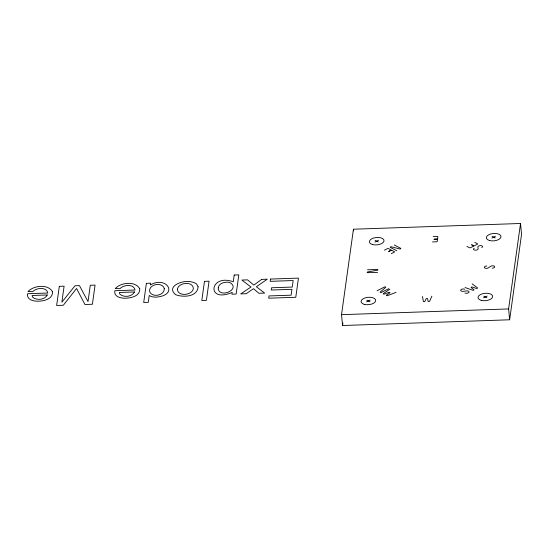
<?xml version="1.0" encoding="UTF-8"?>
<svg xmlns="http://www.w3.org/2000/svg" width="549" height="549" viewBox="0 0 549 549"><rect width="100%" height="100%" fill="white"/><g stroke="black" fill="none" stroke-linecap="round" stroke-linejoin="round"><path stroke-width="0.82" d="M341.526 314.673L353.439 229.221L520.527 223.484L521.55 234.327L509.637 319.779L342.555 325.516L341.526 314.673L508.614 308.929L520.527 223.484M342.555 325.516L342.905 322.977M431.898 296.151L429.634 301.202A0.796 0.398 -5.4 0 1 428.803 301.566A0.796 0.398 -5.4 0 1 428.069 301.25L427.63 298.78A0.796 0.398 -5.4 0 0 426.896 298.471A0.796 0.398 -5.4 0 0 426.065 298.834L424.933 301.36A0.796 0.398 -5.4 0 1 424.103 301.73A0.796 0.398 -5.4 0 1 423.368 301.415L422.497 296.474M389.852 289.199L383.483 293.495A0.796 0.398 -5.4 0 0 383.497 294.017A0.796 0.398 -5.4 0 0 384.513 294.024L388.726 292.404A0.796 0.398 -5.4 0 1 389.749 292.411A0.796 0.398 -5.4 0 1 389.756 292.933L386.571 295.081A0.796 0.398 -5.4 0 0 386.578 295.602A0.796 0.398 -5.4 0 0 387.601 295.609L396.028 292.37M374.905 242.102L378.522 240.256M384.41 250.172L387.381 248.663A0.789 0.398 -5.4 0 1 388.486 248.628L390.874 249.85A0.789 0.398 -5.4 0 1 390.799 250.419L388.63 251.531L390.819 250.433A0.789 0.398 -5.4 0 1 391.924 250.392L394.312 251.62A0.789 0.398 -5.4 0 1 394.237 252.183L391.272 253.7M377.122 290.75L384.444 287.024A0.789 0.398 -5.4 0 1 385.48 286.955A0.789 0.398 -5.4 0 1 385.604 287.463L380.327 291.944A0.789 0.398 -5.4 0 0 380.464 292.452A0.789 0.398 -5.4 0 0 381.493 292.384L388.809 288.657M366.567 301.916L370.184 300.07M491.87 238.081L495.479 236.242M483.532 297.894L487.141 296.055M433.236 236.585L437.155 236.447A0.789 0.398 -5.4 0 1 437.882 236.825L437.622 238.685A0.789 0.398 -5.4 0 1 436.784 239.11L433.909 239.22L436.784 239.131A0.789 0.398 -5.4 0 1 437.512 239.501L437.251 241.361A0.789 0.398 -5.4 0 1 436.407 241.793L432.495 241.924M367.535 269.785L377.19 269.456A0.789 0.398 -5.4 0 1 377.918 269.779A0.789 0.398 -5.4 0 1 377.287 270.238L367.816 271.92A0.789 0.398 -5.4 0 0 367.192 272.373A0.789 0.398 -5.4 0 0 367.905 272.695L377.568 272.366M465.072 287.518L472.668 290.208A0.796 0.398 -5.4 0 0 473.698 290.126A0.796 0.398 -5.4 0 0 473.856 289.598L471.241 287.649A0.796 0.398 -5.4 0 1 471.399 287.127A0.796 0.398 -5.4 0 1 472.428 287.045L476.23 288.39A0.796 0.398 -5.4 0 0 477.259 288.314A0.796 0.398 -5.4 0 0 477.417 287.786L472.188 283.888M492.11 236.358L495.239 237.964M474.823 242.377L477.39 243.694A0.789 0.398 -5.4 0 1 477.314 244.264L474.556 245.664A0.789 0.398 -5.4 0 1 473.451 245.705L471.55 244.744L473.423 245.719A0.789 0.398 -5.4 0 1 473.348 246.281L470.589 247.688A0.789 0.398 -5.4 0 1 469.484 247.723L466.911 246.405M394.278 245.005L400.619 248.265A0.789 0.398 -5.4 0 1 400.612 248.786A0.789 0.398 -5.4 0 1 399.59 248.93L391.471 246.824A0.789 0.398 -5.4 0 0 390.456 246.968A0.789 0.398 -5.4 0 0 390.442 247.489L396.783 250.749M375.145 240.373L378.282 241.985M483.772 296.172L486.901 297.778M366.807 300.186L369.944 301.799M508.614 308.929L509.637 319.779M353.439 229.221L353.597 230.896M474.295 248.21A2.347 1.18 -5.4 0 0 475.015 250.166A2.347 1.18 -5.4 0 0 478.145 248.663L477.884 247.132A2.347 1.18 -5.4 0 1 481.013 245.623A2.347 1.18 -5.4 0 1 481.734 247.578M486.798 265.97A2.347 1.18 -5.4 0 0 484.506 267.809A2.347 1.18 -5.4 0 0 488.514 267.734L490.497 266.409A2.347 1.18 -5.4 0 1 494.498 266.334A2.347 1.18 -5.4 0 1 492.206 268.173M464.777 289.241A2.347 1.18 -5.4 0 0 460.81 289.886A2.347 1.18 -5.4 0 0 463.349 291.293L466.41 290.943A2.347 1.18 -5.4 0 1 468.949 292.349A2.347 1.18 -5.4 0 1 464.982 292.994M52.498 291.759C52.876 294.806 50.837 297.572 48.209 298.903A11.591 5.826 -5.4 0 1 41.491 300.941C36.399 301.772 26.345 301.085 27.574 293.722L47.811 293.029C46.638 286.564 36.152 287.745 32.714 291.691L28.006 291.553C33.688 285.384 48.099 283.758 52.498 291.759M139.727 288.76C140.105 291.807 138.067 294.573 135.438 295.911A11.591 5.826 -5.4 0 1 128.72 297.942C123.628 298.773 113.574 298.086 114.803 290.73L135.04 290.03C133.867 283.565 123.381 284.746 119.943 288.692L115.235 288.554C120.917 282.385 135.328 280.759 139.727 288.76M198.1 286.818C197.489 297.057 182.824 297.647 175.467 294.593C165.324 285.755 184.485 279.475 191.464 281.939A11.467 5.771 -5.4 0 1 196.72 284.183L198.1 286.818M177.382 289.254C177.766 296.913 192.219 295.444 193.365 288.63C193.124 280.827 178.446 282.33 177.382 289.254M164.247 288.369C164.954 295.753 151.435 298.08 149.575 291.245C148.999 283.984 162.181 281.781 164.247 288.369M218.234 287.889C218.145 298.896 240.874 289.906 230.347 282.783A6.307 3.17 -5.4 0 0 226.428 282.2C222.956 282.275 218.68 283.984 218.234 287.889M59.319 286.324L56.65 305.484L63.32 305.251L76.565 288.479L84.937 304.51L92.397 304.256L95.066 285.096L90.29 285.26L88.018 301.573L79.454 285.638L74.987 285.789L61.865 302.197L64.103 286.159L59.319 286.324M146.37 283.339L143.701 302.492L148.278 302.334L149.232 295.458L150.508 296.186A9.079 4.57 -5.4 0 0 156.451 297.112C179.406 294.978 166.313 275.378 150.392 284.938L150.639 283.188L146.37 283.339M204.475 281.342L201.806 300.495L206.403 300.337L209.073 281.184L204.475 281.342M234.217 275.028L233.27 281.781C209.649 273.182 205.896 303.7 232.2 292.404L231.946 294.209L236.139 294.065L238.815 274.871L234.217 275.028M270.492 279.07L270.183 281.335L293.173 280.546L292.267 287.065L271.542 287.772L271.233 290.023L291.951 289.309L291.135 295.177L269.01 295.938L268.694 298.196L295.781 297.27L298.45 278.11L270.492 279.07M47.283 294.971C44.764 299.932 36.33 300.79 32.508 297.002L32.13 295.492L47.283 294.971M134.512 291.972C131.993 296.934 123.559 297.791 119.737 294.01L119.359 292.493L134.512 291.972M261.729 279.372L253.837 285.096L247.551 279.86L241.903 280.052L250.975 287.052L240.688 293.907L246.178 293.715L253.494 288.678L258.881 293.283L264.625 293.084L256.383 286.736L267.301 279.18L261.729 279.372M489.571 240.524A7.35 3.699 -5.4 0 0 500.983 236.914A7.35 3.699 -5.4 0 0 490.47 234.052A7.35 3.699 -5.4 0 0 489.571 240.524M481.233 300.337A7.35 3.699 -5.4 0 0 492.645 296.721A7.35 3.699 -5.4 0 0 482.132 293.866A7.35 3.699 -5.4 0 0 481.233 300.337M372.606 244.545A7.35 3.699 -5.4 0 0 384.026 240.929A7.35 3.699 -5.4 0 0 373.512 238.067A7.35 3.699 -5.4 0 0 372.606 244.545M364.268 304.352A7.35 3.699 -5.4 0 0 375.688 300.742A7.35 3.699 -5.4 0 0 365.174 297.881A7.35 3.699 -5.4 0 0 364.268 304.352"/></g></svg>
